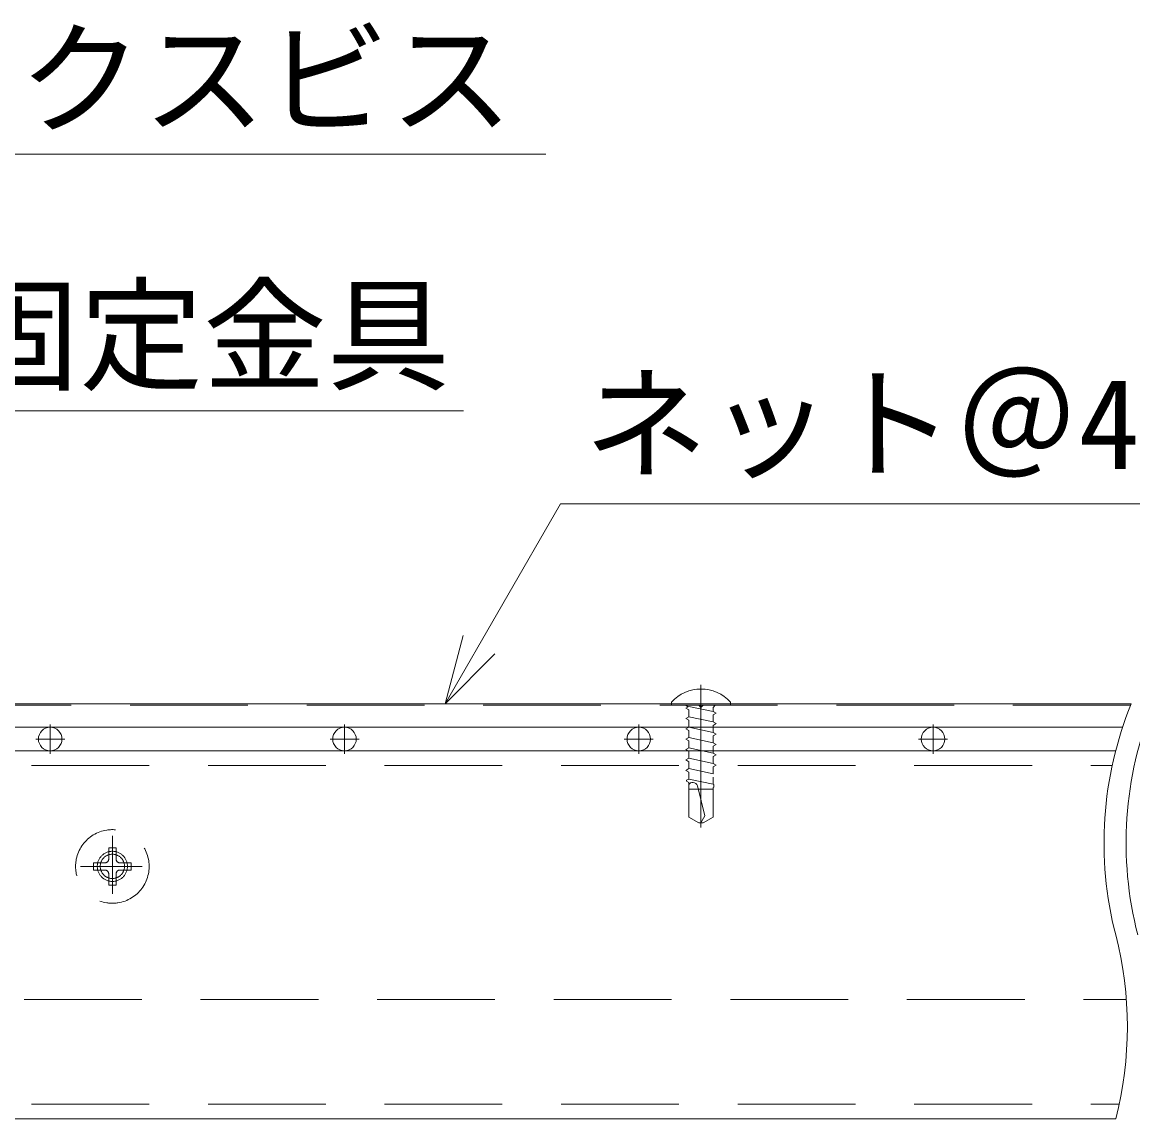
# Model space of a CAD drawing. Units: millimetres, scale not verified. Extents: x -9998 to 10002, y -6925 to 6925.
# Drawn here: x -5044 to -4100, y -4327 to -3396 of the extents above; entities that cross this region are included whole.
import ezdxf
from ezdxf.enums import TextEntityAlignment as Align

# ---------------------------------------------------------------- set-up
doc = ezdxf.new("R2010")
doc.units = ezdxf.units.MM
doc.header["$LTSCALE"] = 50
for name, pattern in [('CHAIN1', [8, 5, -1, 1, -1]), ('DASHED1', [1.8, 1.2, -0.6]), ('DASHED2', [3, 2, -1])]:
    doc.linetypes.add(name, pattern=pattern)
for name, color, linetype, lineweight in [('0-5_1-8', 4, 'Continuous', 9), ('1-C_3-4', 6, 'DASHED2', 9), ('1-E_3-2', 2, 'Continuous', 9), ('2-7_3-5', 3, 'CHAIN1', 9), ('2-9_3-8', 3, 'Continuous', 9)]:
    doc.layers.add(name, color=color, linetype=linetype, lineweight=lineweight)
doc.styles.add('ＭＳ ゴシック', font='')
doc.styles.get('ＭＳ ゴシック').set_extended_font_data('MS Gothic')

msp = doc.modelspace()

# ---------------------------------------------------------------- linework, layer by layer
at = {"layer": '1-C_3-4', "color": 2}
for p, q in [((-4102.15, -3975.55), (-7592.22, -3975.55)), ((-4109.03, -3994.3), (-7592.22, -3994.3)), ((-7435.97, -4026.8), (-4117.86, -4026.8)), ((-7592.22, -4225.55), (-4105.84, -4225.55)), ((-7435.97, -4314.3), (-4111.95, -4314.3))]:
    msp.add_line(p, q, dxfattribs=at)
at = {"layer": '1-C_3-4', "color": 2, "linetype": 'Continuous'}
for p, q in [((-7435.97, -4014.3), (-4114.91, -4014.3)), ((-7435.97, -4326.8), (-4114.91, -4326.8))]:
    msp.add_line(p, q, dxfattribs=at)
for centre, start, end in [((-3812.33, -4092.43), 157.79015, 194.47751), ((-3793.58, -4092.43), 157.79015, 194.47751), ((-4417.49, -4248.68), 345.52249, 14.47751)]:
    msp.add_arc(centre, 312.5, start, end, dxfattribs=at)
at = {"layer": '1-E_3-2', "color": 3, "linetype": 'CHAIN1'}
for p, q in [((-4467.22, -3958.15), (-4467.22, -4079.41)), ((-4467.22, -3958.15), (-4467.22, -4079.41)), ((-4967.22, -4086.64), (-4967.22, -4135.88)), ((-4994.37, -4112.43), (-4941.89, -4112.43))]:
    msp.add_line(p, q, dxfattribs=at)
at = {"layer": '1-E_3-2'}
for p, q in [((-4492.22, -3972.88), (-4492.22, -3975.55)), ((-4492.22, -3972.88), (-4492.22, -3975.55)), ((-4442.22, -3975.55), (-4492.22, -3975.55)), ((-4442.22, -3975.55), (-4492.22, -3975.55)), ((-4442.22, -3972.88), (-4442.22, -3975.55)), ((-4442.22, -3972.88), (-4442.22, -3975.55)), ((-4477.54, -4014.71), (-4478.24, -4014.3)), ((-4477.54, -4014.71), (-4478.24, -4014.3)), ((-4477.54, -4014.37), (-4477.54, -4020.63)), ((-4477.54, -4014.37), (-4477.54, -4020.63)), ((-4465.93, -4014.3), (-4456.91, -4016.23)), ((-4465.93, -4014.3), (-4456.91, -4016.23)), ((-4456.91, -4014.3), (-4456.91, -4016.23)), ((-4456.91, -4014.3), (-4456.91, -4016.23)), ((-4456.91, -4016.23), (-4454.41, -4017.67)), ((-4456.91, -4016.23), (-4454.41, -4017.67)), ((-4454.41, -4017.67), (-4456.91, -4019.12)), ((-4454.41, -4017.67), (-4456.91, -4019.12)), ((-4477.54, -4020.63), (-4480.04, -4022.08)), ((-4477.54, -4020.63), (-4480.04, -4022.08)), ((-4480.04, -4022.08), (-4477.54, -4023.52)), ((-4480.04, -4022.08), (-4477.54, -4023.52)), ((-4477.54, -4020.63), (-4456.91, -4025.04)), ((-4477.54, -4020.63), (-4456.91, -4025.04)), ((-4477.54, -4023.52), (-4477.54, -4029.45)), ((-4477.54, -4023.52), (-4477.54, -4029.45)), ((-4456.91, -4019.11), (-4456.91, -4025.04)), ((-4456.91, -4019.11), (-4456.91, -4025.04)), ((-4456.91, -4025.04), (-4454.41, -4026.48)), ((-4456.91, -4025.04), (-4454.41, -4026.48)), ((-4454.41, -4026.48), (-4456.91, -4027.93)), ((-4454.41, -4026.48), (-4456.91, -4027.93)), ((-4456.91, -4033.85), (-4456.91, -4027.93)), ((-4456.91, -4033.85), (-4456.91, -4027.93)), ((-4477.54, -4029.45), (-4480.04, -4030.89)), ((-4477.54, -4029.45), (-4480.04, -4030.89)), ((-4480.04, -4030.89), (-4477.54, -4032.33)), ((-4480.04, -4030.89), (-4477.54, -4032.33)), ((-4477.54, -4029.45), (-4456.91, -4033.85)), ((-4477.54, -4029.45), (-4456.91, -4033.85)), ((-4477.54, -4032.33), (-4477.54, -4038.26)), ((-4477.54, -4032.33), (-4477.54, -4038.26)), ((-4456.91, -4036.74), (-4456.91, -4042.67)), ((-4456.91, -4036.74), (-4456.91, -4042.67)), ((-4477.54, -4038.26), (-4479.41, -4039.34)), ((-4477.54, -4038.26), (-4479.41, -4039.34)), ((-4479.41, -4039.34), (-4479.41, -4040.06)), ((-4479.41, -4039.34), (-4479.41, -4040.06)), ((-4479.41, -4040.06), (-4477.54, -4041.15)), ((-4479.41, -4040.06), (-4477.54, -4041.15)), ((-4477.54, -4038.26), (-4456.91, -4042.67)), ((-4477.54, -4038.26), (-4456.91, -4042.67)), ((-4477.54, -4041.15), (-4477.54, -4070.68)), ((-4477.54, -4041.15), (-4477.54, -4070.68)), ((-4477.54, -4046.8), (-4456.91, -4046.8)), ((-4477.54, -4046.8), (-4456.91, -4046.8)), ((-4475.04, -4041.18), (-4473.81, -4041.18)), ((-4475.04, -4041.18), (-4473.81, -4041.18)), ((-4470.19, -4044), (-4463.79, -4069.59)), ((-4470.19, -4044), (-4463.79, -4069.59)), ((-4456.91, -4042.67), (-4456.29, -4043.03)), ((-4456.91, -4042.67), (-4456.29, -4043.03)), ((-4456.29, -4045.19), (-4456.91, -4045.55)), ((-4456.29, -4045.19), (-4456.91, -4045.55)), ((-4456.91, -4045.55), (-4456.91, -4070.68)), ((-4456.91, -4045.55), (-4456.91, -4070.68)), ((-4456.29, -4043.03), (-4456.29, -4045.19)), ((-4456.29, -4043.03), (-4456.29, -4045.19)), ((-4477.54, -4070.68), (-4469.1, -4075.55)), ((-4477.54, -4070.68), (-4469.1, -4075.55)), ((-4469.1, -4075.55), (-4465.35, -4075.55)), ((-4469.1, -4075.55), (-4465.35, -4075.55)), ((-4467.22, -4075.55), (-4463.79, -4069.59)), ((-4467.22, -4075.55), (-4463.79, -4069.59)), ((-4456.91, -4070.68), (-4465.35, -4075.55)), ((-4456.91, -4070.68), (-4465.35, -4075.55))]:
    msp.add_line(p, q, dxfattribs=at)
at = {"layer": '1-E_3-2', "linetype": 'DASHED2'}
for p, q in [((-4480.41, -3975.55), (-4478.09, -3976.89)), ((-4480.41, -3975.55), (-4478.09, -3976.89)), ((-4477.54, -3976.57), (-4480.04, -3978.02)), ((-4477.54, -3976.57), (-4480.04, -3978.02)), ((-4480.04, -3978.02), (-4477.54, -3979.46)), ((-4480.04, -3978.02), (-4477.54, -3979.46)), ((-4477.54, -3976.57), (-4456.91, -3980.98)), ((-4477.54, -3976.57), (-4456.91, -3980.98)), ((-4477.54, -3979.46), (-4477.54, -3985.38)), ((-4477.54, -3979.46), (-4477.54, -3985.38)), ((-4469.1, -3975.55), (-4467.22, -3977.43)), ((-4469.1, -3975.55), (-4467.22, -3977.43)), ((-4467.22, -3977.43), (-4465.35, -3975.55)), ((-4467.22, -3977.43), (-4465.35, -3975.55)), ((-4455.04, -3975.55), (-4456.91, -3977.43)), ((-4455.04, -3975.55), (-4456.91, -3977.43)), ((-4456.91, -3977.43), (-4456.91, -3980.98)), ((-4456.91, -3977.43), (-4456.91, -3980.98)), ((-4456.91, -3980.98), (-4454.41, -3982.42)), ((-4456.91, -3980.98), (-4454.41, -3982.42)), ((-4477.54, -3985.38), (-4480.04, -3986.83)), ((-4477.54, -3985.38), (-4480.04, -3986.83)), ((-4480.04, -3986.83), (-4477.54, -3988.27)), ((-4480.04, -3986.83), (-4477.54, -3988.27)), ((-4477.54, -3985.38), (-4456.91, -3989.79)), ((-4477.54, -3985.38), (-4456.91, -3989.79)), ((-4477.54, -3988.27), (-4477.54, -3994.2)), ((-4477.54, -3988.27), (-4477.54, -3994.2)), ((-4454.41, -3982.42), (-4456.91, -3983.87)), ((-4454.41, -3982.42), (-4456.91, -3983.87)), ((-4456.91, -3983.86), (-4456.91, -3989.79)), ((-4456.91, -3983.86), (-4456.91, -3989.79)), ((-4456.91, -3989.79), (-4454.41, -3991.23)), ((-4456.91, -3989.79), (-4454.41, -3991.23)), ((-4477.54, -3994.2), (-4480.04, -3995.64)), ((-4477.54, -3994.2), (-4480.04, -3995.64)), ((-4480.04, -3995.64), (-4477.54, -3997.08)), ((-4480.04, -3995.64), (-4477.54, -3997.08)), ((-4477.54, -3994.2), (-4456.91, -3998.6)), ((-4477.54, -3994.2), (-4456.91, -3998.6)), ((-4477.54, -3997.08), (-4477.54, -4003.01)), ((-4477.54, -3997.08), (-4477.54, -4003.01)), ((-4454.41, -3991.23), (-4456.91, -3992.68)), ((-4454.41, -3991.23), (-4456.91, -3992.68)), ((-4456.91, -3992.68), (-4456.91, -3998.6)), ((-4456.91, -3992.68), (-4456.91, -3998.6)), ((-4456.91, -3998.6), (-4454.41, -4000.05)), ((-4456.91, -3998.6), (-4454.41, -4000.05)), ((-4454.41, -4000.05), (-4456.91, -4001.49)), ((-4454.41, -4000.05), (-4456.91, -4001.49)), ((-4477.54, -4003.01), (-4480.04, -4004.45)), ((-4477.54, -4003.01), (-4480.04, -4004.45)), ((-4480.04, -4004.45), (-4477.54, -4005.9)), ((-4480.04, -4004.45), (-4477.54, -4005.9)), ((-4477.54, -4003.01), (-4456.91, -4007.42)), ((-4477.54, -4003.01), (-4456.91, -4007.42)), ((-4477.54, -4005.9), (-4477.54, -4011.82)), ((-4477.54, -4005.9), (-4477.54, -4011.82)), ((-4456.91, -4001.49), (-4456.91, -4007.42)), ((-4456.91, -4001.49), (-4456.91, -4007.42)), ((-4456.91, -4007.42), (-4454.41, -4008.86)), ((-4456.91, -4007.42), (-4454.41, -4008.86)), ((-4454.41, -4008.86), (-4456.91, -4010.3)), ((-4454.41, -4008.86), (-4456.91, -4010.3)), ((-4477.54, -4011.82), (-4480.04, -4013.27)), ((-4477.54, -4011.82), (-4480.04, -4013.27)), ((-4480.04, -4013.27), (-4478.24, -4014.3)), ((-4480.04, -4013.27), (-4478.24, -4014.3)), ((-4477.54, -4011.82), (-4465.93, -4014.3)), ((-4477.54, -4011.82), (-4465.93, -4014.3)), ((-4456.91, -4010.3), (-4456.91, -4014.3)), ((-4456.91, -4010.3), (-4456.91, -4014.3))]:
    msp.add_line(p, q, dxfattribs=at)
at = {"layer": '1-E_3-2', "linetype": 'DASHED1'}
for p, q in [((-4964.1, -4096.56), (-4970.35, -4096.56)), ((-4970.35, -4096.56), (-4970.35, -4106.25)), ((-4964.1, -4096.56), (-4964.1, -4106.25)), ((-4983.16, -4109.37), (-4983.16, -4115.62)), ((-4983.16, -4109.37), (-4973.47, -4109.37)), ((-4951.29, -4109.37), (-4960.97, -4109.37)), ((-4951.29, -4115.62), (-4951.29, -4109.37)), ((-4983.16, -4115.62), (-4973.47, -4115.62)), ((-4970.35, -4128.43), (-4970.35, -4118.75)), ((-4964.1, -4128.43), (-4964.1, -4118.75)), ((-4951.29, -4115.62), (-4960.97, -4115.62)), ((-4970.35, -4128.43), (-4964.1, -4128.43))]:
    msp.add_line(p, q, dxfattribs=at)
msp.add_circle((-4967.22, -4112.5), 31.25, dxfattribs=at)
at = {"layer": '1-E_3-2', "linetype": 'DASHED2'}
for radius in [12.81, 10.31]:
    msp.add_circle((-4967.22, -4112.43), radius, dxfattribs=at)
at = {"layer": '1-E_3-2'}
for centre, radius, start, end in [((-4467.22, -3995.55), 33.75, 42.20543, 137.79453), ((-4467.22, -3995.55), 33.75, 42.20543, 137.79453), ((-4475.04, -4043.68), 2.5, 90.00003, 180.00002), ((-4475.04, -4043.68), 2.5, 90.00003, 180.00002), ((-4473.81, -4044.91), 3.73, 14.03624, 89.99996), ((-4473.81, -4044.91), 3.73, 14.03624, 89.99996)]:
    msp.add_arc(centre, radius, start, end, dxfattribs=at)
at = {"layer": '1-E_3-2', "linetype": 'DASHED1'}
for centre, start, end in [((-4973.47, -4106.25), 270, 0), ((-4960.97, -4106.25), 180, 270), ((-4973.47, -4118.75), 0, 90), ((-4960.97, -4118.75), 90, 180)]:
    msp.add_arc(centre, 3.12, start, end, dxfattribs=at)
at = {"layer": '2-7_3-5', "color": 6, "linetype": 'Continuous'}
for p, q in [((-7592.22, -3974.3), (-4101.65, -3974.3)), ((-4109.03, -3994.3), (-7592.22, -3994.3))]:
    msp.add_line(p, q, dxfattribs=at)
at = {"layer": '2-7_3-5'}
for p, q in [((-5020.04, -3991.85), (-5020.04, -4016.72)), ((-4770.04, -3991.85), (-4770.04, -4016.72)), ((-4520.04, -3991.85), (-4520.04, -4016.72)), ((-4270.04, -3991.85), (-4270.04, -4016.72)), ((-5032.34, -4004.3), (-5007.69, -4004.3)), ((-4782.34, -4004.3), (-4757.69, -4004.3)), ((-4532.34, -4004.3), (-4507.69, -4004.3)), ((-4282.34, -4004.3), (-4257.69, -4004.3))]:
    msp.add_line(p, q, dxfattribs=at)
at = {"layer": '2-7_3-5', "color": 6, "linetype": 'Continuous'}
for centre in [(-5020.04, -4004.3), (-4770.04, -4004.3), (-4520.04, -4004.3), (-4270.04, -4004.3)]:
    msp.add_circle(centre, 10, dxfattribs=at)
at = {"layer": '2-9_3-8'}
for p, q in [((-5460.82, -3507.6), (-4599.11, -3507.6)), ((-5435.2, -3725.47), (-4668.92, -3725.47)), ((-4684.61, -3974.3), (-4586.61, -3804.56)), ((-4586.61, -3804.56), (-3492.89, -3804.56)), ((-4684.61, -3974.3), (-4669.08, -3916.35)), ((-4684.61, -3974.3), (-4642.19, -3931.88))]:
    msp.add_line(p, q, dxfattribs=at)

# ---------------------------------------------------------------- texts
at = {"layer": '0-5_1-8', "style": 'ＭＳ ゴシック'}
for s, p in [('φ4x10テクスビス', (-5440.82, -3505.12)), ('パネル固定金具', (-5415.2, -3722.99)), ('ネット＠40ｘ150ｘ3.2', (-4566.61, -3798.08))]:
    msp.add_text(s, height=76.98, dxfattribs=at).set_placement(p, align=Align.BOTTOM_LEFT)

doc.saveas('drawing.dxf')
